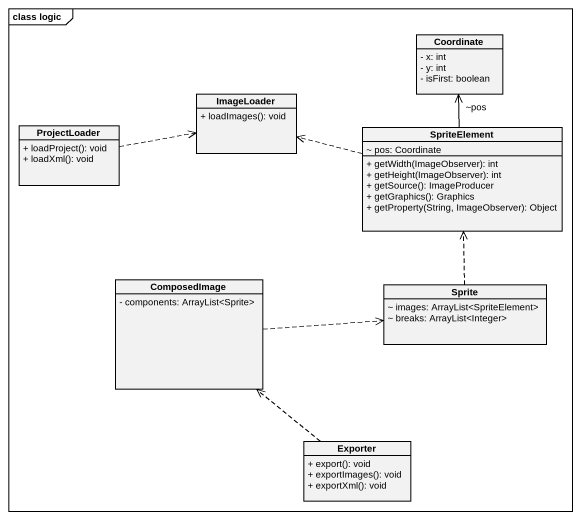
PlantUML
@startuml
mainframe class logic
hide circle
hide empty members
skinparam classAttributeIconSize 0
class Coordinate {
  - x: int
  - y: int
  - isFirst: boolean
}
class ImageLoader {
  + loadImages(): void
}
class ProjectLoader {
  + loadProject(): void
  + loadXml(): void
}
class SpriteElement {
  ~ pos: Coordinate
  + getWidth(ImageObserver): int
  + getHeight(ImageObserver): int
  + getSource(): ImageProducer
  + getGraphics(): Graphics
  + getProperty(String, ImageObserver): Object
}
class ComposedImage {
  - components: ArrayList<Sprite>
}
class Sprite {
  ~ images: ArrayList<SpriteElement>
  ~ breaks: ArrayList<Integer>
}
class Exporter {
  + export(): void
  + exportImages(): void
  + exportXml(): void
}
ProjectLoader .right.> ImageLoader
SpriteElement -up-> "~pos" Coordinate
SpriteElement .left.> ImageLoader
ComposedImage .right.> Sprite
Sprite .up.> SpriteElement
Exporter .up.> ComposedImage
@enduml
